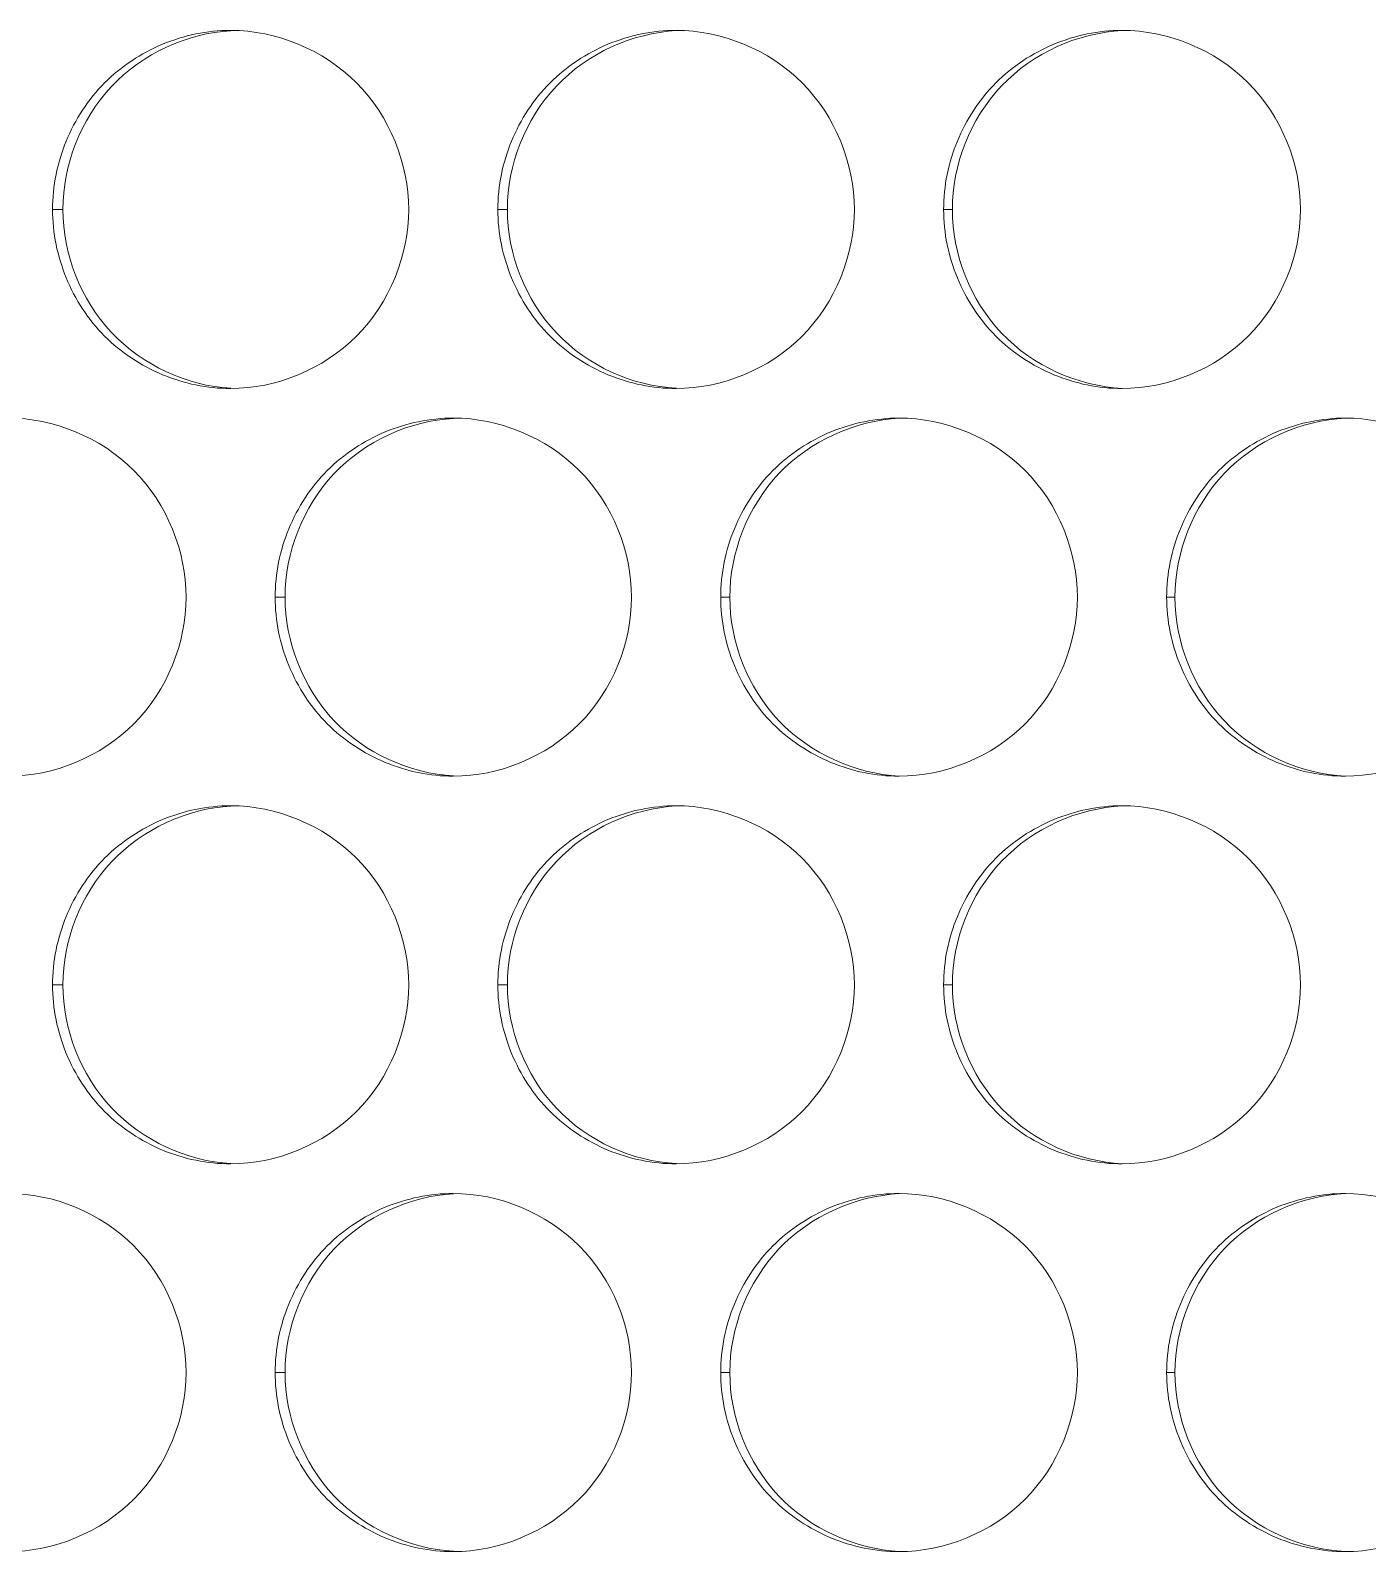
# Model space of a CAD drawing. Header units: millimetres. Extents: x 1177 to 4147, y 93 to 2194.
# Drawn here: x 1719.21 to 1741.62, y 1856.23 to 1881.71 of the extents above; entities that cross this region are included whole.
import ezdxf

# ---------------------------------------------------------------- set-up
doc = ezdxf.new("R2010")
doc.units = ezdxf.units.MM
doc.header["$LTSCALE"] = 0.1
doc.layers.add('标注', color=251, linetype='Continuous', lineweight=9)

msp = doc.modelspace()

# ---------------------------------------------------------------- linework, layer by layer
at = {"layer": '标注'}
for p, q in [((1719.756, 1878.712), (1719.582, 1878.712)), ((1719.756, 1878.712), (1719.582, 1878.712)), ((1727.205, 1878.712), (1727.044, 1878.712)), ((1727.205, 1878.712), (1727.044, 1878.712)), ((1734.661, 1878.712), (1734.515, 1878.712)), ((1734.661, 1878.712), (1734.515, 1878.712)), ((1723.479, 1872.217), (1723.312, 1872.217)), ((1730.932, 1872.217), (1730.779, 1872.217)), ((1738.392, 1872.217), (1738.252, 1872.217)), ((1719.756, 1865.722), (1719.582, 1865.722)), ((1719.756, 1865.722), (1719.582, 1865.722)), ((1727.205, 1865.722), (1727.044, 1865.722)), ((1727.205, 1865.722), (1727.044, 1865.722)), ((1734.661, 1865.722), (1734.515, 1865.722)), ((1734.661, 1865.722), (1734.515, 1865.722)), ((1723.479, 1859.226), (1723.312, 1859.226)), ((1730.932, 1859.226), (1730.779, 1859.226)), ((1738.392, 1859.226), (1738.252, 1859.226))]:
    msp.add_line(p, q, dxfattribs=at)
for points, knots in [([(1722.571, 1881.707), (1721.837, 1881.665), (1720.341, 1880.985), (1719.756, 1879.451), (1719.756, 1878.712)], [0, 0, 0, 0, 0.498764, 1, 1, 1, 1]), ([(1722.571, 1881.707), (1721.837, 1881.665), (1720.341, 1880.985), (1719.756, 1879.451), (1719.756, 1878.712)], [0, 0, 0, 0, 0.498764, 1, 1, 1, 1]), ([(1725.551, 1878.712), (1725.551, 1879.477), (1724.918, 1881.068), (1723.328, 1881.712), (1722.566, 1881.712)], [0, 0, 0, 0, 0.500882, 1, 1, 1, 1]), ([(1725.551, 1878.712), (1725.551, 1879.477), (1724.918, 1881.068), (1723.328, 1881.712), (1722.566, 1881.712)], [0, 0, 0, 0, 0.500882, 1, 1, 1, 1]), ([(1730.036, 1881.708), (1729.299, 1881.669), (1727.795, 1880.993), (1727.205, 1879.453), (1727.205, 1878.712)], [0, 0, 0, 0, 0.49894, 1, 1, 1, 1]), ([(1730.036, 1881.708), (1729.299, 1881.669), (1727.795, 1880.993), (1727.205, 1879.453), (1727.205, 1878.712)], [0, 0, 0, 0, 0.49894, 1, 1, 1, 1]), ([(1733.02, 1878.712), (1733.02, 1879.477), (1732.385, 1881.069), (1730.794, 1881.712), (1730.032, 1881.712)], [0, 0, 0, 0, 0.500703, 1, 1, 1, 1]), ([(1733.02, 1878.712), (1733.02, 1879.477), (1732.385, 1881.069), (1730.794, 1881.712), (1730.032, 1881.712)], [0, 0, 0, 0, 0.500703, 1, 1, 1, 1]), ([(1737.509, 1881.709), (1736.769, 1881.673), (1735.256, 1881), (1734.661, 1879.456), (1734.661, 1878.712)], [0, 0, 0, 0, 0.499102, 1, 1, 1, 1]), ([(1737.509, 1881.709), (1736.769, 1881.673), (1735.256, 1881), (1734.661, 1879.456), (1734.661, 1878.712)], [0, 0, 0, 0, 0.499102, 1, 1, 1, 1]), ([(1740.496, 1878.712), (1740.496, 1879.477), (1739.86, 1881.07), (1738.268, 1881.712), (1737.505, 1881.712)], [0, 0, 0, 0, 0.50054, 1, 1, 1, 1]), ([(1740.496, 1878.712), (1740.496, 1879.477), (1739.86, 1881.07), (1738.268, 1881.712), (1737.505, 1881.712)], [0, 0, 0, 0, 0.50054, 1, 1, 1, 1]), ([(1721.425, 1881.48), (1721.066, 1881.331), (1720.397, 1880.891), (1719.96, 1880.219), (1719.812, 1879.859)], [0, 0, 0, 0, 0.499622, 1, 1, 1, 1]), ([(1721.425, 1881.48), (1721.066, 1881.331), (1720.397, 1880.891), (1719.96, 1880.219), (1719.812, 1879.859)], [0, 0, 0, 0, 0.499622, 1, 1, 1, 1]), ([(1728.889, 1881.48), (1728.531, 1881.331), (1727.861, 1880.891), (1727.423, 1880.219), (1727.275, 1879.859)], [0, 0, 0, 0, 0.499722, 1, 1, 1, 1]), ([(1728.889, 1881.48), (1728.531, 1881.331), (1727.861, 1880.891), (1727.423, 1880.219), (1727.275, 1879.859)], [0, 0, 0, 0, 0.499722, 1, 1, 1, 1]), ([(1736.361, 1881.48), (1736.002, 1881.331), (1735.332, 1880.891), (1734.894, 1880.219), (1734.745, 1879.859)], [0, 0, 0, 0, 0.499813, 1, 1, 1, 1]), ([(1736.361, 1881.48), (1736.002, 1881.331), (1735.332, 1880.891), (1734.894, 1880.219), (1734.745, 1879.859)], [0, 0, 0, 0, 0.499813, 1, 1, 1, 1]), ([(1719.756, 1878.712), (1719.756, 1877.973), (1720.341, 1876.439), (1721.837, 1875.759), (1722.571, 1875.717)], [0, 0, 0, 0, 0.501236, 1, 1, 1, 1]), ([(1719.756, 1878.712), (1719.756, 1877.973), (1720.341, 1876.439), (1721.837, 1875.759), (1722.571, 1875.717)], [0, 0, 0, 0, 0.501236, 1, 1, 1, 1]), ([(1722.566, 1875.712), (1723.328, 1875.712), (1724.918, 1876.356), (1725.551, 1877.947), (1725.551, 1878.712)], [0, 0, 0, 0, 0.499118, 1, 1, 1, 1]), ([(1722.566, 1875.712), (1723.328, 1875.712), (1724.918, 1876.356), (1725.551, 1877.947), (1725.551, 1878.712)], [0, 0, 0, 0, 0.499118, 1, 1, 1, 1]), ([(1727.205, 1878.712), (1727.205, 1877.971), (1727.795, 1876.431), (1729.299, 1875.755), (1730.036, 1875.716)], [0, 0, 0, 0, 0.50106, 1, 1, 1, 1]), ([(1727.205, 1878.712), (1727.205, 1877.971), (1727.795, 1876.431), (1729.299, 1875.755), (1730.036, 1875.716)], [0, 0, 0, 0, 0.50106, 1, 1, 1, 1]), ([(1730.032, 1875.712), (1730.794, 1875.712), (1732.385, 1876.355), (1733.02, 1877.947), (1733.02, 1878.712)], [0, 0, 0, 0, 0.499297, 1, 1, 1, 1]), ([(1730.032, 1875.712), (1730.794, 1875.712), (1732.385, 1876.355), (1733.02, 1877.947), (1733.02, 1878.712)], [0, 0, 0, 0, 0.499297, 1, 1, 1, 1]), ([(1734.661, 1878.712), (1734.661, 1877.968), (1735.256, 1876.424), (1736.769, 1875.751), (1737.509, 1875.715)], [0, 0, 0, 0, 0.500898, 1, 1, 1, 1]), ([(1734.661, 1878.712), (1734.661, 1877.968), (1735.256, 1876.424), (1736.769, 1875.751), (1737.509, 1875.715)], [0, 0, 0, 0, 0.500898, 1, 1, 1, 1]), ([(1737.505, 1875.712), (1738.268, 1875.712), (1739.86, 1876.354), (1740.496, 1877.947), (1740.496, 1878.712)], [0, 0, 0, 0, 0.49946, 1, 1, 1, 1]), ([(1737.505, 1875.712), (1738.268, 1875.712), (1739.86, 1876.354), (1740.496, 1877.947), (1740.496, 1878.712)], [0, 0, 0, 0, 0.49946, 1, 1, 1, 1]), ([(1719.812, 1877.565), (1719.96, 1877.205), (1720.397, 1876.533), (1721.066, 1876.093), (1721.425, 1875.944)], [0, 0, 0, 0, 0.500378, 1, 1, 1, 1]), ([(1719.812, 1877.565), (1719.96, 1877.205), (1720.397, 1876.533), (1721.066, 1876.093), (1721.425, 1875.944)], [0, 0, 0, 0, 0.500378, 1, 1, 1, 1]), ([(1727.275, 1877.565), (1727.423, 1877.205), (1727.861, 1876.533), (1728.531, 1876.093), (1728.889, 1875.944)], [0, 0, 0, 0, 0.500278, 1, 1, 1, 1]), ([(1727.275, 1877.565), (1727.423, 1877.205), (1727.861, 1876.533), (1728.531, 1876.093), (1728.889, 1875.944)], [0, 0, 0, 0, 0.500278, 1, 1, 1, 1]), ([(1734.745, 1877.565), (1734.894, 1877.205), (1735.332, 1876.533), (1736.002, 1876.093), (1736.361, 1875.944)], [0, 0, 0, 0, 0.500187, 1, 1, 1, 1]), ([(1734.745, 1877.565), (1734.894, 1877.205), (1735.332, 1876.533), (1736.002, 1876.093), (1736.361, 1875.944)], [0, 0, 0, 0, 0.500187, 1, 1, 1, 1]), ([(1721.82, 1872.217), (1721.82, 1872.982), (1721.187, 1874.573), (1719.598, 1875.217), (1718.836, 1875.217)], [0, 0, 0, 0, 0.500977, 1, 1, 1, 1]), ([(1726.303, 1875.212), (1725.567, 1875.172), (1724.067, 1874.494), (1723.479, 1872.957), (1723.479, 1872.217)], [0, 0, 0, 0, 0.498854, 1, 1, 1, 1]), ([(1725.156, 1874.985), (1724.797, 1874.836), (1724.128, 1874.395), (1723.691, 1873.724), (1723.542, 1873.364)], [0, 0, 0, 0, 0.499673, 1, 1, 1, 1]), ([(1729.285, 1872.217), (1729.285, 1872.982), (1728.65, 1874.574), (1727.06, 1875.217), (1726.298, 1875.217)], [0, 0, 0, 0, 0.50079, 1, 1, 1, 1]), ([(1733.772, 1875.213), (1733.033, 1875.176), (1731.525, 1874.501), (1730.932, 1872.959), (1730.932, 1872.217)], [0, 0, 0, 0, 0.499023, 1, 1, 1, 1]), ([(1732.625, 1874.985), (1732.265, 1874.836), (1731.595, 1874.396), (1731.158, 1873.724), (1731.009, 1873.364)], [0, 0, 0, 0, 0.499769, 1, 1, 1, 1]), ([(1736.757, 1872.217), (1736.757, 1872.982), (1736.122, 1874.574), (1734.53, 1875.217), (1733.767, 1875.217)], [0, 0, 0, 0, 0.500619, 1, 1, 1, 1]), ([(1741.248, 1875.214), (1740.506, 1875.18), (1738.989, 1874.509), (1738.392, 1872.962), (1738.392, 1872.217)], [0, 0, 0, 0, 0.499178, 1, 1, 1, 1]), ([(1740.1, 1874.985), (1739.741, 1874.836), (1739.07, 1874.396), (1738.632, 1873.724), (1738.483, 1873.364)], [0, 0, 0, 0, 0.499856, 1, 1, 1, 1]), ([(1744.236, 1872.217), (1744.236, 1872.982), (1743.599, 1874.575), (1742.007, 1875.217), (1741.244, 1875.217)], [0, 0, 0, 0, 0.500464, 1, 1, 1, 1]), ([(1718.836, 1869.217), (1719.598, 1869.217), (1721.187, 1869.861), (1721.82, 1871.452), (1721.82, 1872.217)], [0, 0, 0, 0, 0.499023, 1, 1, 1, 1]), ([(1723.479, 1872.217), (1723.479, 1871.477), (1724.067, 1869.94), (1725.567, 1869.262), (1726.303, 1869.221)], [0, 0, 0, 0, 0.501146, 1, 1, 1, 1]), ([(1726.298, 1869.217), (1727.06, 1869.217), (1728.65, 1869.86), (1729.285, 1871.452), (1729.285, 1872.217)], [0, 0, 0, 0, 0.49921, 1, 1, 1, 1]), ([(1730.932, 1872.217), (1730.932, 1871.474), (1731.525, 1869.932), (1733.033, 1869.258), (1733.772, 1869.22)], [0, 0, 0, 0, 0.500977, 1, 1, 1, 1]), ([(1733.767, 1869.217), (1734.53, 1869.217), (1736.122, 1869.859), (1736.757, 1871.452), (1736.757, 1872.217)], [0, 0, 0, 0, 0.499381, 1, 1, 1, 1]), ([(1738.392, 1872.217), (1738.392, 1871.472), (1738.989, 1869.925), (1740.506, 1869.254), (1741.248, 1869.22)], [0, 0, 0, 0, 0.500822, 1, 1, 1, 1]), ([(1741.244, 1869.217), (1742.007, 1869.217), (1743.599, 1869.859), (1744.236, 1871.452), (1744.236, 1872.217)], [0, 0, 0, 0, 0.499536, 1, 1, 1, 1]), ([(1723.542, 1871.07), (1723.691, 1870.71), (1724.128, 1870.038), (1724.797, 1869.598), (1725.156, 1869.449)], [0, 0, 0, 0, 0.500327, 1, 1, 1, 1]), ([(1731.009, 1871.07), (1731.158, 1870.71), (1731.595, 1870.038), (1732.265, 1869.598), (1732.625, 1869.449)], [0, 0, 0, 0, 0.500231, 1, 1, 1, 1]), ([(1738.483, 1871.07), (1738.632, 1870.71), (1739.07, 1870.038), (1739.741, 1869.598), (1740.1, 1869.449)], [0, 0, 0, 0, 0.500144, 1, 1, 1, 1]), ([(1722.571, 1868.717), (1721.837, 1868.674), (1720.341, 1867.995), (1719.756, 1866.461), (1719.756, 1865.722)], [0, 0, 0, 0, 0.498764, 1, 1, 1, 1]), ([(1722.571, 1868.717), (1721.837, 1868.674), (1720.341, 1867.995), (1719.756, 1866.461), (1719.756, 1865.722)], [0, 0, 0, 0, 0.498764, 1, 1, 1, 1]), ([(1725.551, 1865.722), (1725.551, 1866.487), (1724.918, 1868.078), (1723.328, 1868.722), (1722.566, 1868.722)], [0, 0, 0, 0, 0.500882, 1, 1, 1, 1]), ([(1725.551, 1865.722), (1725.551, 1866.487), (1724.918, 1868.078), (1723.328, 1868.722), (1722.566, 1868.722)], [0, 0, 0, 0, 0.500882, 1, 1, 1, 1]), ([(1730.036, 1868.718), (1729.299, 1868.678), (1727.795, 1868.002), (1727.205, 1866.463), (1727.205, 1865.722)], [0, 0, 0, 0, 0.49894, 1, 1, 1, 1]), ([(1730.036, 1868.718), (1729.299, 1868.678), (1727.795, 1868.002), (1727.205, 1866.463), (1727.205, 1865.722)], [0, 0, 0, 0, 0.49894, 1, 1, 1, 1]), ([(1733.02, 1865.722), (1733.02, 1866.487), (1732.385, 1868.079), (1730.794, 1868.722), (1730.032, 1868.722)], [0, 0, 0, 0, 0.500703, 1, 1, 1, 1]), ([(1733.02, 1865.722), (1733.02, 1866.487), (1732.385, 1868.079), (1730.794, 1868.722), (1730.032, 1868.722)], [0, 0, 0, 0, 0.500703, 1, 1, 1, 1]), ([(1737.509, 1868.718), (1736.769, 1868.683), (1735.256, 1868.01), (1734.661, 1866.465), (1734.661, 1865.722)], [0, 0, 0, 0, 0.499102, 1, 1, 1, 1]), ([(1737.509, 1868.718), (1736.769, 1868.683), (1735.256, 1868.01), (1734.661, 1866.465), (1734.661, 1865.722)], [0, 0, 0, 0, 0.499102, 1, 1, 1, 1]), ([(1740.496, 1865.722), (1740.496, 1866.487), (1739.86, 1868.079), (1738.268, 1868.722), (1737.505, 1868.722)], [0, 0, 0, 0, 0.50054, 1, 1, 1, 1]), ([(1740.496, 1865.722), (1740.496, 1866.487), (1739.86, 1868.079), (1738.268, 1868.722), (1737.505, 1868.722)], [0, 0, 0, 0, 0.50054, 1, 1, 1, 1]), ([(1721.425, 1868.49), (1721.066, 1868.34), (1720.397, 1867.9), (1719.96, 1867.229), (1719.812, 1866.869)], [0, 0, 0, 0, 0.499622, 1, 1, 1, 1]), ([(1721.425, 1868.49), (1721.066, 1868.34), (1720.397, 1867.9), (1719.96, 1867.229), (1719.812, 1866.869)], [0, 0, 0, 0, 0.499622, 1, 1, 1, 1]), ([(1728.889, 1868.49), (1728.531, 1868.341), (1727.861, 1867.9), (1727.423, 1867.229), (1727.275, 1866.869)], [0, 0, 0, 0, 0.499722, 1, 1, 1, 1]), ([(1728.889, 1868.49), (1728.531, 1868.341), (1727.861, 1867.9), (1727.423, 1867.229), (1727.275, 1866.869)], [0, 0, 0, 0, 0.499722, 1, 1, 1, 1]), ([(1736.361, 1868.49), (1736.002, 1868.341), (1735.332, 1867.901), (1734.894, 1867.229), (1734.745, 1866.869)], [0, 0, 0, 0, 0.499813, 1, 1, 1, 1]), ([(1736.361, 1868.49), (1736.002, 1868.341), (1735.332, 1867.901), (1734.894, 1867.229), (1734.745, 1866.869)], [0, 0, 0, 0, 0.499813, 1, 1, 1, 1]), ([(1719.756, 1865.722), (1719.756, 1864.983), (1720.341, 1863.449), (1721.837, 1862.769), (1722.571, 1862.726)], [0, 0, 0, 0, 0.501236, 1, 1, 1, 1]), ([(1719.756, 1865.722), (1719.756, 1864.983), (1720.341, 1863.449), (1721.837, 1862.769), (1722.571, 1862.726)], [0, 0, 0, 0, 0.501236, 1, 1, 1, 1]), ([(1722.566, 1862.722), (1723.328, 1862.722), (1724.918, 1863.365), (1725.551, 1864.957), (1725.551, 1865.722)], [0, 0, 0, 0, 0.499118, 1, 1, 1, 1]), ([(1722.566, 1862.722), (1723.328, 1862.722), (1724.918, 1863.365), (1725.551, 1864.957), (1725.551, 1865.722)], [0, 0, 0, 0, 0.499118, 1, 1, 1, 1]), ([(1727.205, 1865.722), (1727.205, 1864.98), (1727.795, 1863.441), (1729.299, 1862.765), (1730.036, 1862.726)], [0, 0, 0, 0, 0.50106, 1, 1, 1, 1]), ([(1727.205, 1865.722), (1727.205, 1864.98), (1727.795, 1863.441), (1729.299, 1862.765), (1730.036, 1862.726)], [0, 0, 0, 0, 0.50106, 1, 1, 1, 1]), ([(1730.032, 1862.722), (1730.794, 1862.722), (1732.385, 1863.365), (1733.02, 1864.957), (1733.02, 1865.722)], [0, 0, 0, 0, 0.499297, 1, 1, 1, 1]), ([(1730.032, 1862.722), (1730.794, 1862.722), (1732.385, 1863.365), (1733.02, 1864.957), (1733.02, 1865.722)], [0, 0, 0, 0, 0.499297, 1, 1, 1, 1]), ([(1734.661, 1865.722), (1734.661, 1864.978), (1735.256, 1863.433), (1736.769, 1862.761), (1737.509, 1862.725)], [0, 0, 0, 0, 0.500898, 1, 1, 1, 1]), ([(1734.661, 1865.722), (1734.661, 1864.978), (1735.256, 1863.433), (1736.769, 1862.761), (1737.509, 1862.725)], [0, 0, 0, 0, 0.500898, 1, 1, 1, 1]), ([(1737.505, 1862.722), (1738.268, 1862.722), (1739.86, 1863.364), (1740.496, 1864.957), (1740.496, 1865.722)], [0, 0, 0, 0, 0.49946, 1, 1, 1, 1]), ([(1737.505, 1862.722), (1738.268, 1862.722), (1739.86, 1863.364), (1740.496, 1864.957), (1740.496, 1865.722)], [0, 0, 0, 0, 0.49946, 1, 1, 1, 1]), ([(1719.812, 1864.574), (1719.96, 1864.215), (1720.397, 1863.543), (1721.066, 1863.103), (1721.425, 1862.953)], [0, 0, 0, 0, 0.500378, 1, 1, 1, 1]), ([(1719.812, 1864.574), (1719.96, 1864.215), (1720.397, 1863.543), (1721.066, 1863.103), (1721.425, 1862.953)], [0, 0, 0, 0, 0.500378, 1, 1, 1, 1]), ([(1727.275, 1864.574), (1727.423, 1864.215), (1727.861, 1863.543), (1728.531, 1863.103), (1728.889, 1862.953)], [0, 0, 0, 0, 0.500278, 1, 1, 1, 1]), ([(1727.275, 1864.574), (1727.423, 1864.215), (1727.861, 1863.543), (1728.531, 1863.103), (1728.889, 1862.953)], [0, 0, 0, 0, 0.500278, 1, 1, 1, 1]), ([(1734.745, 1864.574), (1734.894, 1864.215), (1735.332, 1863.543), (1736.002, 1863.103), (1736.361, 1862.953)], [0, 0, 0, 0, 0.500187, 1, 1, 1, 1]), ([(1734.745, 1864.574), (1734.894, 1864.215), (1735.332, 1863.543), (1736.002, 1863.103), (1736.361, 1862.953)], [0, 0, 0, 0, 0.500187, 1, 1, 1, 1]), ([(1721.82, 1859.226), (1721.82, 1859.991), (1721.187, 1861.582), (1719.598, 1862.226), (1718.836, 1862.226)], [0, 0, 0, 0, 0.500977, 1, 1, 1, 1]), ([(1726.303, 1862.222), (1725.567, 1862.181), (1724.067, 1861.503), (1723.479, 1859.967), (1723.479, 1859.226)], [0, 0, 0, 0, 0.498854, 1, 1, 1, 1]), ([(1725.156, 1861.995), (1724.797, 1861.845), (1724.128, 1861.405), (1723.691, 1860.734), (1723.542, 1860.374)], [0, 0, 0, 0, 0.499673, 1, 1, 1, 1]), ([(1729.285, 1859.226), (1729.285, 1859.991), (1728.65, 1861.583), (1727.06, 1862.226), (1726.298, 1862.226)], [0, 0, 0, 0, 0.50079, 1, 1, 1, 1]), ([(1733.772, 1862.223), (1733.033, 1862.185), (1731.525, 1861.511), (1730.932, 1859.969), (1730.932, 1859.226)], [0, 0, 0, 0, 0.499023, 1, 1, 1, 1]), ([(1732.625, 1861.995), (1732.265, 1861.845), (1731.595, 1861.405), (1731.158, 1860.734), (1731.009, 1860.374)], [0, 0, 0, 0, 0.499769, 1, 1, 1, 1]), ([(1736.757, 1859.226), (1736.757, 1859.991), (1736.122, 1861.584), (1734.53, 1862.226), (1733.767, 1862.226)], [0, 0, 0, 0, 0.500619, 1, 1, 1, 1]), ([(1741.248, 1862.224), (1740.506, 1862.19), (1738.989, 1861.519), (1738.392, 1859.971), (1738.392, 1859.226)], [0, 0, 0, 0, 0.499178, 1, 1, 1, 1]), ([(1740.1, 1861.995), (1739.741, 1861.845), (1739.07, 1861.405), (1738.632, 1860.734), (1738.483, 1860.374)], [0, 0, 0, 0, 0.499856, 1, 1, 1, 1]), ([(1744.236, 1859.226), (1744.236, 1859.992), (1743.599, 1861.584), (1742.007, 1862.226), (1741.244, 1862.226)], [0, 0, 0, 0, 0.500464, 1, 1, 1, 1]), ([(1718.836, 1856.226), (1719.598, 1856.226), (1721.187, 1856.871), (1721.82, 1858.462), (1721.82, 1859.226)], [0, 0, 0, 0, 0.499023, 1, 1, 1, 1]), ([(1723.479, 1859.226), (1723.479, 1858.486), (1724.067, 1856.95), (1725.567, 1856.272), (1726.303, 1856.231)], [0, 0, 0, 0, 0.501146, 1, 1, 1, 1]), ([(1726.298, 1856.226), (1727.06, 1856.226), (1728.65, 1856.87), (1729.285, 1858.462), (1729.285, 1859.226)], [0, 0, 0, 0, 0.49921, 1, 1, 1, 1]), ([(1730.932, 1859.226), (1730.932, 1858.484), (1731.525, 1856.942), (1733.033, 1856.268), (1733.772, 1856.23)], [0, 0, 0, 0, 0.500977, 1, 1, 1, 1]), ([(1733.767, 1856.226), (1734.53, 1856.226), (1736.122, 1856.869), (1736.757, 1858.461), (1736.757, 1859.226)], [0, 0, 0, 0, 0.499381, 1, 1, 1, 1]), ([(1738.392, 1859.226), (1738.392, 1858.482), (1738.989, 1856.934), (1740.506, 1856.263), (1741.248, 1856.229)], [0, 0, 0, 0, 0.500822, 1, 1, 1, 1]), ([(1741.244, 1856.226), (1742.007, 1856.226), (1743.599, 1856.868), (1744.236, 1858.461), (1744.236, 1859.226)], [0, 0, 0, 0, 0.499536, 1, 1, 1, 1]), ([(1723.542, 1858.079), (1723.691, 1857.719), (1724.128, 1857.048), (1724.797, 1856.608), (1725.156, 1856.458)], [0, 0, 0, 0, 0.500327, 1, 1, 1, 1]), ([(1731.009, 1858.079), (1731.158, 1857.719), (1731.595, 1857.048), (1732.265, 1856.608), (1732.625, 1856.458)], [0, 0, 0, 0, 0.500231, 1, 1, 1, 1]), ([(1738.483, 1858.079), (1738.632, 1857.719), (1739.07, 1857.047), (1739.741, 1856.608), (1740.1, 1856.458)], [0, 0, 0, 0, 0.500144, 1, 1, 1, 1])]:
    msp.add_open_spline(points, degree=3, knots=knots, dxfattribs=at)
for points in [[(1722.566, 1881.712), (1722.178, 1881.712), (1721.783, 1881.63), (1721.425, 1881.48)], [(1722.566, 1881.712), (1722.178, 1881.712), (1721.783, 1881.63), (1721.425, 1881.48)], [(1730.032, 1881.712), (1729.643, 1881.712), (1729.248, 1881.63), (1728.889, 1881.48)], [(1730.032, 1881.712), (1729.643, 1881.712), (1729.248, 1881.63), (1728.889, 1881.48)], [(1737.505, 1881.712), (1737.116, 1881.712), (1736.72, 1881.63), (1736.361, 1881.48)], [(1737.505, 1881.712), (1737.116, 1881.712), (1736.72, 1881.63), (1736.361, 1881.48)], [(1719.812, 1879.859), (1719.663, 1879.499), (1719.582, 1879.102), (1719.582, 1878.712)], [(1719.812, 1879.859), (1719.663, 1879.499), (1719.582, 1879.102), (1719.582, 1878.712)], [(1727.275, 1879.859), (1727.126, 1879.499), (1727.044, 1879.102), (1727.044, 1878.712)], [(1727.275, 1879.859), (1727.126, 1879.499), (1727.044, 1879.102), (1727.044, 1878.712)], [(1734.745, 1879.859), (1734.596, 1879.499), (1734.515, 1879.102), (1734.515, 1878.712)], [(1734.745, 1879.859), (1734.596, 1879.499), (1734.515, 1879.102), (1734.515, 1878.712)], [(1719.582, 1878.712), (1719.582, 1878.322), (1719.663, 1877.925), (1719.812, 1877.565)], [(1719.582, 1878.712), (1719.582, 1878.322), (1719.663, 1877.925), (1719.812, 1877.565)], [(1727.044, 1878.712), (1727.044, 1878.322), (1727.126, 1877.925), (1727.275, 1877.565)], [(1727.044, 1878.712), (1727.044, 1878.322), (1727.126, 1877.925), (1727.275, 1877.565)], [(1734.515, 1878.712), (1734.515, 1878.322), (1734.596, 1877.925), (1734.745, 1877.565)], [(1734.515, 1878.712), (1734.515, 1878.322), (1734.596, 1877.925), (1734.745, 1877.565)], [(1721.425, 1875.944), (1721.783, 1875.795), (1722.178, 1875.712), (1722.566, 1875.712)], [(1721.425, 1875.944), (1721.783, 1875.795), (1722.178, 1875.712), (1722.566, 1875.712)], [(1728.889, 1875.944), (1729.248, 1875.795), (1729.643, 1875.712), (1730.032, 1875.712)], [(1728.889, 1875.944), (1729.248, 1875.795), (1729.643, 1875.712), (1730.032, 1875.712)], [(1736.361, 1875.944), (1736.72, 1875.795), (1737.116, 1875.712), (1737.505, 1875.712)], [(1736.361, 1875.944), (1736.72, 1875.795), (1737.116, 1875.712), (1737.505, 1875.712)], [(1726.298, 1875.217), (1725.909, 1875.217), (1725.515, 1875.134), (1725.156, 1874.985)], [(1733.767, 1875.217), (1733.379, 1875.217), (1732.983, 1875.134), (1732.625, 1874.985)], [(1741.244, 1875.217), (1740.855, 1875.217), (1740.459, 1875.134), (1740.1, 1874.985)], [(1723.542, 1873.364), (1723.394, 1873.003), (1723.312, 1872.607), (1723.312, 1872.217)], [(1731.009, 1873.364), (1730.86, 1873.004), (1730.779, 1872.607), (1730.779, 1872.217)], [(1738.483, 1873.364), (1738.334, 1873.004), (1738.252, 1872.607), (1738.252, 1872.217)], [(1723.312, 1872.217), (1723.312, 1871.827), (1723.394, 1871.43), (1723.542, 1871.07)], [(1730.779, 1872.217), (1730.779, 1871.827), (1730.86, 1871.43), (1731.009, 1871.07)], [(1738.252, 1872.217), (1738.252, 1871.827), (1738.334, 1871.43), (1738.483, 1871.07)], [(1725.156, 1869.449), (1725.515, 1869.299), (1725.909, 1869.217), (1726.298, 1869.217)], [(1732.625, 1869.449), (1732.983, 1869.299), (1733.379, 1869.217), (1733.767, 1869.217)], [(1740.1, 1869.449), (1740.459, 1869.299), (1740.855, 1869.217), (1741.244, 1869.217)], [(1722.566, 1868.722), (1722.178, 1868.722), (1721.783, 1868.639), (1721.425, 1868.49)], [(1722.566, 1868.722), (1722.178, 1868.722), (1721.783, 1868.639), (1721.425, 1868.49)], [(1730.032, 1868.722), (1729.643, 1868.722), (1729.248, 1868.639), (1728.889, 1868.49)], [(1730.032, 1868.722), (1729.643, 1868.722), (1729.248, 1868.639), (1728.889, 1868.49)], [(1737.505, 1868.722), (1737.116, 1868.722), (1736.72, 1868.639), (1736.361, 1868.49)], [(1737.505, 1868.722), (1737.116, 1868.722), (1736.72, 1868.639), (1736.361, 1868.49)], [(1719.812, 1866.869), (1719.663, 1866.508), (1719.582, 1866.112), (1719.582, 1865.722)], [(1719.812, 1866.869), (1719.663, 1866.508), (1719.582, 1866.112), (1719.582, 1865.722)], [(1727.275, 1866.869), (1727.126, 1866.508), (1727.044, 1866.112), (1727.044, 1865.722)], [(1727.275, 1866.869), (1727.126, 1866.508), (1727.044, 1866.112), (1727.044, 1865.722)], [(1734.745, 1866.869), (1734.596, 1866.508), (1734.515, 1866.112), (1734.515, 1865.722)], [(1734.745, 1866.869), (1734.596, 1866.508), (1734.515, 1866.112), (1734.515, 1865.722)], [(1719.582, 1865.722), (1719.582, 1865.332), (1719.663, 1864.935), (1719.812, 1864.574)], [(1719.582, 1865.722), (1719.582, 1865.332), (1719.663, 1864.935), (1719.812, 1864.574)], [(1727.044, 1865.722), (1727.044, 1865.332), (1727.126, 1864.935), (1727.275, 1864.574)], [(1727.044, 1865.722), (1727.044, 1865.332), (1727.126, 1864.935), (1727.275, 1864.574)], [(1734.515, 1865.722), (1734.515, 1865.332), (1734.596, 1864.935), (1734.745, 1864.574)], [(1734.515, 1865.722), (1734.515, 1865.332), (1734.596, 1864.935), (1734.745, 1864.574)], [(1721.425, 1862.953), (1721.783, 1862.804), (1722.178, 1862.722), (1722.566, 1862.722)], [(1721.425, 1862.953), (1721.783, 1862.804), (1722.178, 1862.722), (1722.566, 1862.722)], [(1728.889, 1862.953), (1729.248, 1862.804), (1729.643, 1862.722), (1730.032, 1862.722)], [(1728.889, 1862.953), (1729.248, 1862.804), (1729.643, 1862.722), (1730.032, 1862.722)], [(1736.361, 1862.953), (1736.72, 1862.804), (1737.116, 1862.722), (1737.505, 1862.722)], [(1736.361, 1862.953), (1736.72, 1862.804), (1737.116, 1862.722), (1737.505, 1862.722)], [(1726.298, 1862.226), (1725.909, 1862.226), (1725.515, 1862.144), (1725.156, 1861.995)], [(1733.767, 1862.226), (1733.379, 1862.226), (1732.983, 1862.144), (1732.625, 1861.995)], [(1741.244, 1862.226), (1740.855, 1862.226), (1740.459, 1862.144), (1740.1, 1861.995)], [(1723.542, 1860.374), (1723.394, 1860.013), (1723.312, 1859.617), (1723.312, 1859.226)], [(1731.009, 1860.374), (1730.86, 1860.013), (1730.779, 1859.617), (1730.779, 1859.226)], [(1738.483, 1860.374), (1738.334, 1860.013), (1738.252, 1859.617), (1738.252, 1859.226)], [(1723.312, 1859.226), (1723.312, 1858.836), (1723.394, 1858.44), (1723.542, 1858.079)], [(1730.779, 1859.226), (1730.779, 1858.836), (1730.86, 1858.44), (1731.009, 1858.079)], [(1738.252, 1859.226), (1738.252, 1858.836), (1738.334, 1858.44), (1738.483, 1858.079)], [(1725.156, 1856.458), (1725.515, 1856.309), (1725.909, 1856.226), (1726.298, 1856.226)], [(1732.625, 1856.458), (1732.983, 1856.309), (1733.379, 1856.226), (1733.767, 1856.226)], [(1740.1, 1856.458), (1740.459, 1856.309), (1740.855, 1856.226), (1741.244, 1856.226)]]:
    msp.add_open_spline(points, degree=3, dxfattribs=at)

doc.saveas('drawing.dxf')
